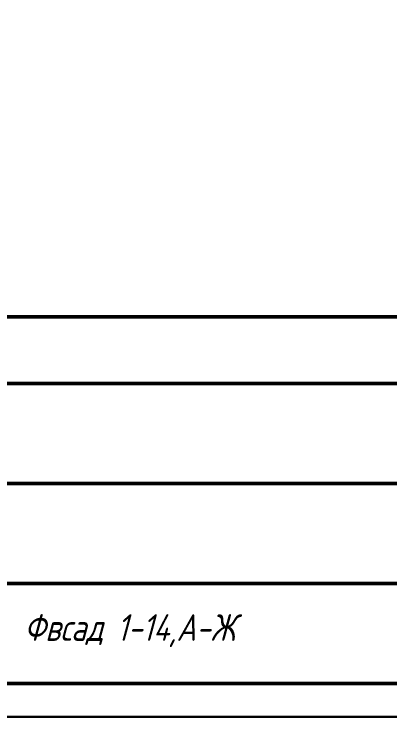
# Model space of a CAD drawing. Header units: millimetres. Extents: x 5341 to 134645, y 2795 to 129189.
# Drawn here: x 123376 to 129010, y 2795 to 13336 of the extents above; entities that cross this region are included whole.
import ezdxf

# ---------------------------------------------------------------- set-up
doc = ezdxf.new("R2010")
doc.units = ezdxf.units.MM
doc.layers.add('АР_Рамка', color=7, linetype='Continuous', lineweight=30)
doc.layers.add('АР_Текст', color=165, linetype='Continuous', lineweight=25)
doc.styles.add('GOST 2.304', font='CS_Gost2304.shx', dxfattribs={"oblique": 15})

msp = doc.modelspace()

# ---------------------------------------------------------------- linework, layer by layer
at = {"layer": 'АР_Рамка'}
msp.add_line((75244.5, 2795), (134644.5, 2795), dxfattribs=at)
at = {"layer": 'АР_Рамка', "lineweight": 50}
msp.add_lwpolyline([(134144.5, 3295), (77244.5, 3295), (77244.5, 44295), (134144.5, 44295), (134144.5, 3295)], close=True, dxfattribs=at)
for points in [[(115644.5, 3295), (115644.5, 8795), (134144.5, 8795)], [(134144.5, 7795), (122144.5, 7795)], [(134144.5, 6295), (115644.5, 6295)], [(134144.5, 4795), (122144.5, 4795)]]:
    msp.add_lwpolyline(points, dxfattribs=at)

# ---------------------------------------------------------------- texts
at = {"layer": 'АР_Текст', "lineweight": 25, "style": 'GOST 2.304', "oblique": 15}
msp.add_text('Фвсад 1-14,А-Ж', height=400, dxfattribs=at).set_placement((123525.3, 3935.9))

doc.saveas('drawing.dxf')
